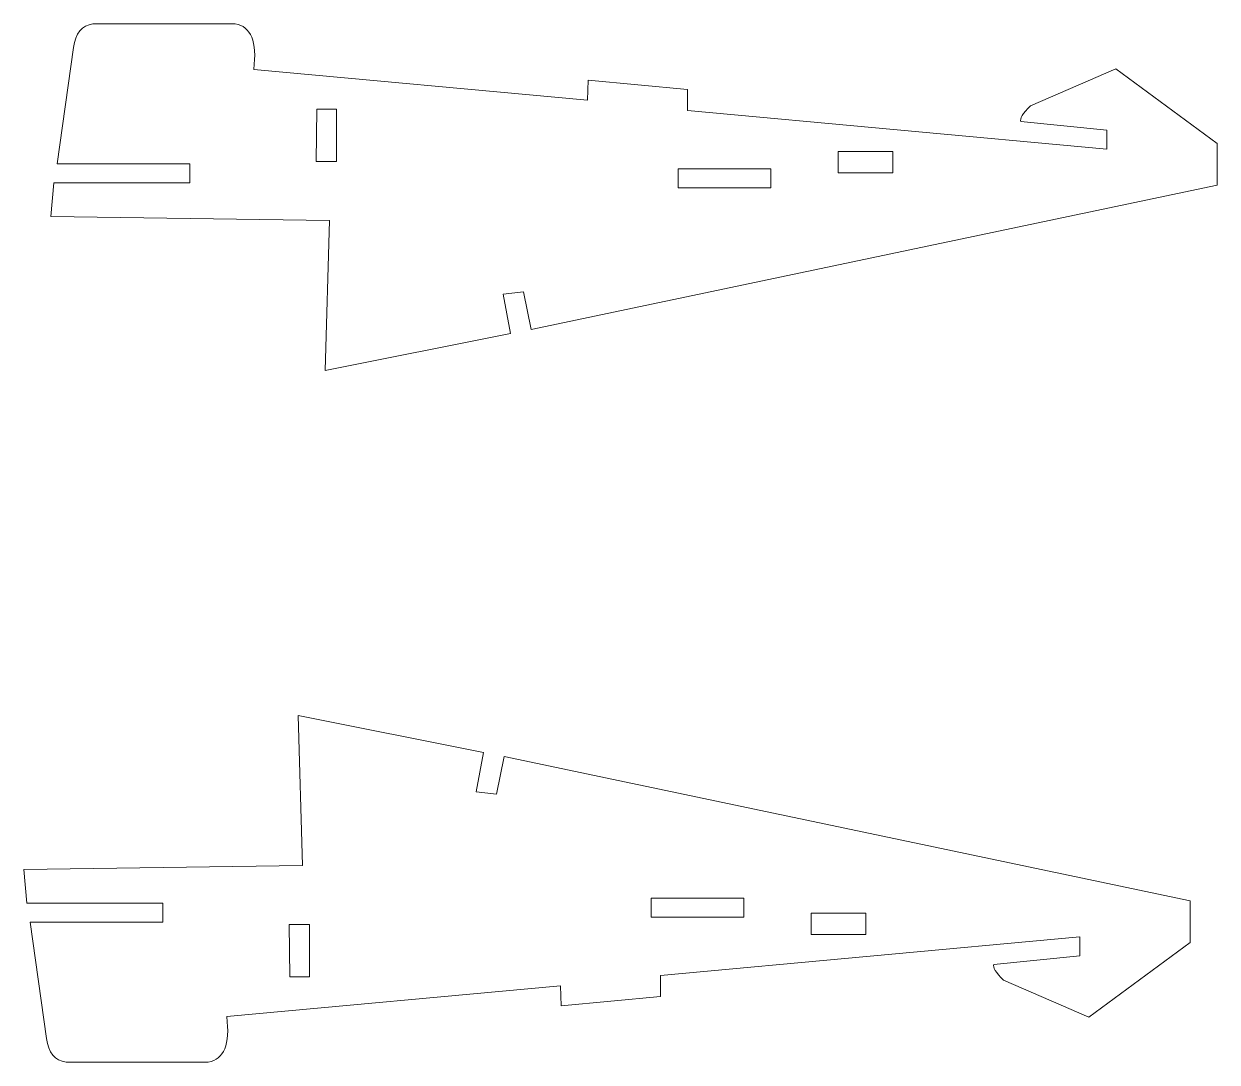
# Model space of a CAD drawing. Header units: centimetres. Extents: x -92 to 97, y -48 to 116.
import ezdxf

# ---------------------------------------------------------------- set-up
doc = ezdxf.new("R2010")
doc.units = ezdxf.units.CM
doc.header["$MEASUREMENT"] = 0
doc.layers.add('Capa 1', color=7, linetype='Continuous')

msp = doc.modelspace()

# ---------------------------------------------------------------- linework, layer by layer
at = {"layer": 'Capa 1', "lineweight": 20}
for points, knots in [([(-86.71, 94.1), (-86.71, 94.1), (-84.13, 112.5), (-84.13, 112.5), (-84.13, 112.5), (-83.79, 114.75), (-82.76, 115.99), (-81.02, 116.24)], [0, 0, 0, 0, 0.333333, 0.333333, 0.333333, 0.333333, 1, 1, 1, 1]), ([(65.81, 100.77), (65.81, 100.77), (79.42, 99.43), (79.42, 99.43), (79.42, 99.43), (79.42, 99.43), (79.42, 96.41), (79.42, 96.41), (79.42, 96.41), (79.42, 96.41), (13.07, 102.54), (13.07, 102.54), (13.07, 102.54), (13.07, 102.54), (13.07, 105.83), (13.07, 105.83), (13.07, 105.83), (13.07, 105.83), (-2.67, 107.35), (-2.67, 107.35), (-2.67, 107.35), (-2.67, 107.35), (-2.76, 104.14), (-2.76, 104.14), (-2.76, 104.14), (-2.76, 104.14), (-55.58, 109.04), (-55.58, 109.04)], [0, 0, 0, 0, 0.125, 0.125, 0.125, 0.125, 0.25, 0.25, 0.25, 0.25, 0.375, 0.375, 0.375, 0.375, 0.5, 0.5, 0.5, 0.5, 0.625, 0.625, 0.625, 0.625, 0.75, 0.75, 0.75, 0.75, 1, 1, 1, 1]), ([(-14.94, 67.24), (-14.94, 67.24), (-16.1, 73.46), (-16.1, 73.46), (-16.1, 73.46), (-16.1, 73.46), (-12.9, 73.82), (-12.9, 73.82), (-12.9, 73.82), (-12.9, 73.82), (-11.71, 67.88), (-11.71, 67.88), (-11.71, 67.88), (-11.71, 67.88), (96.85, 90.72), (96.85, 90.72), (96.85, 90.72), (96.85, 90.72), (96.85, 97.3), (96.85, 97.3), (96.85, 97.3), (96.85, 97.3), (80.84, 109.12), (80.84, 109.12), (80.84, 109.12), (80.84, 109.12), (67.32, 103.26), (67.32, 103.26), (67.32, 103.26), (66.08, 102.03), (65.58, 101.2), (65.81, 100.77)], [0, 0, 0, 0, 0.111111, 0.111111, 0.111111, 0.111111, 0.222222, 0.222222, 0.222222, 0.222222, 0.333333, 0.333333, 0.333333, 0.333333, 0.444444, 0.444444, 0.444444, 0.444444, 0.555556, 0.555556, 0.555556, 0.555556, 0.666667, 0.666667, 0.666667, 0.666667, 0.777778, 0.777778, 0.777778, 0.777778, 1, 1, 1, 1]), ([(-45.62, 102.72), (-44.57, 102.72), (-43.51, 102.72), (-42.51, 102.72), (-42.51, 102.72), (-42.51, 102.72), (-42.51, 94.45), (-42.51, 94.45), (-42.51, 94.45), (-42.51, 94.45), (-45.71, 94.45), (-45.71, 94.45), (-45.71, 94.45), (-45.71, 94.45), (-45.62, 102.72), (-45.62, 102.72)], [0, 0, 0, 0, 0.2, 0.2, 0.2, 0.2, 0.4, 0.4, 0.4, 0.4, 0.6, 0.6, 0.6, 0.6, 1, 1, 1, 1]), ([(45.53, 92.67), (45.53, 92.67), (45.53, 96.05), (45.53, 96.05), (45.53, 96.05), (45.53, 96.05), (36.91, 96.05), (36.91, 96.05), (36.91, 96.05), (36.91, 96.05), (36.91, 92.67), (36.91, 92.67), (36.91, 92.67), (36.91, 92.67), (45.53, 92.67), (45.53, 92.67)], [0, 0, 0, 0, 0.2, 0.2, 0.2, 0.2, 0.4, 0.4, 0.4, 0.4, 0.6, 0.6, 0.6, 0.6, 1, 1, 1, 1]), ([(-87.69, 85.74), (-87.69, 85.74), (-87.24, 91.07), (-87.24, 91.07), (-87.24, 91.07), (-87.24, 91.07), (-65.72, 91.07), (-65.72, 91.07), (-65.72, 91.07), (-65.72, 91.07), (-65.72, 94.1), (-65.72, 94.1), (-65.72, 94.1), (-65.72, 94.1), (-86.71, 94.1), (-86.71, 94.1)], [0, 0, 0, 0, 0.2, 0.2, 0.2, 0.2, 0.4, 0.4, 0.4, 0.4, 0.6, 0.6, 0.6, 0.6, 1, 1, 1, 1]), ([(11.56, 93.29), (11.56, 93.29), (26.24, 93.29), (26.24, 93.29), (26.24, 93.29), (26.24, 93.29), (26.24, 90.27), (26.24, 90.27), (26.24, 90.27), (26.24, 90.27), (11.56, 90.27), (11.56, 90.27), (11.56, 90.27), (11.56, 90.27), (11.56, 93.29), (11.56, 93.29)], [0, 0, 0, 0, 0.2, 0.2, 0.2, 0.2, 0.4, 0.4, 0.4, 0.4, 0.6, 0.6, 0.6, 0.6, 1, 1, 1, 1]), ([(-87.69, 85.74), (-87.69, 85.74), (-43.58, 85.11), (-43.58, 85.11), (-43.58, 85.11), (-43.58, 85.11), (-44.29, 61.37), (-44.29, 61.37), (-44.29, 61.37), (-44.29, 61.37), (-14.94, 67.24), (-14.94, 67.24)], [0, 0, 0, 0, 0.25, 0.25, 0.25, 0.25, 0.5, 0.5, 0.5, 0.5, 1, 1, 1, 1]), ([(-91.96, -17.61), (-91.96, -17.61), (-47.85, -16.98), (-47.85, -16.98), (-47.85, -16.98), (-47.85, -16.98), (-48.56, 6.76), (-48.56, 6.76), (-48.56, 6.76), (-48.56, 6.76), (-19.21, 0.89), (-19.21, 0.89)], [0, 0, 0, 0, 0.25, 0.25, 0.25, 0.25, 0.5, 0.5, 0.5, 0.5, 1, 1, 1, 1]), ([(-19.21, 0.89), (-19.21, 0.89), (-20.37, -5.33), (-20.37, -5.33), (-20.37, -5.33), (-20.37, -5.33), (-17.16, -5.69), (-17.16, -5.69), (-17.16, -5.69), (-17.16, -5.69), (-15.98, 0.25), (-15.98, 0.25), (-15.98, 0.25), (-15.98, 0.25), (92.58, -22.59), (92.58, -22.59), (92.58, -22.59), (92.58, -22.59), (92.58, -29.17), (92.58, -29.17), (92.58, -29.17), (92.58, -29.17), (76.57, -40.99), (76.57, -40.99), (76.57, -40.99), (76.57, -40.99), (63.05, -35.13), (63.05, -35.13), (63.05, -35.13), (61.81, -33.9), (61.31, -33.07), (61.54, -32.64)], [0, 0, 0, 0, 0.111111, 0.111111, 0.111111, 0.111111, 0.222222, 0.222222, 0.222222, 0.222222, 0.333333, 0.333333, 0.333333, 0.333333, 0.444444, 0.444444, 0.444444, 0.444444, 0.555556, 0.555556, 0.555556, 0.555556, 0.666667, 0.666667, 0.666667, 0.666667, 0.777778, 0.777778, 0.777778, 0.777778, 1, 1, 1, 1]), ([(-91.96, -17.61), (-91.96, -17.61), (-91.51, -22.94), (-91.51, -22.94), (-91.51, -22.94), (-91.51, -22.94), (-69.99, -22.94), (-69.99, -22.94), (-69.99, -22.94), (-69.99, -22.94), (-69.99, -25.97), (-69.99, -25.97), (-69.99, -25.97), (-69.99, -25.97), (-90.98, -25.97), (-90.98, -25.97)], [0, 0, 0, 0, 0.2, 0.2, 0.2, 0.2, 0.4, 0.4, 0.4, 0.4, 0.6, 0.6, 0.6, 0.6, 1, 1, 1, 1]), ([(7.29, -25.16), (7.29, -25.16), (21.97, -25.16), (21.97, -25.16), (21.97, -25.16), (21.97, -25.16), (21.97, -22.14), (21.97, -22.14), (21.97, -22.14), (21.97, -22.14), (7.29, -22.14), (7.29, -22.14), (7.29, -22.14), (7.29, -22.14), (7.29, -25.16), (7.29, -25.16)], [0, 0, 0, 0, 0.2, 0.2, 0.2, 0.2, 0.4, 0.4, 0.4, 0.4, 0.6, 0.6, 0.6, 0.6, 1, 1, 1, 1]), ([(41.26, -24.54), (41.26, -24.54), (41.26, -27.92), (41.26, -27.92), (41.26, -27.92), (41.26, -27.92), (32.64, -27.92), (32.64, -27.92), (32.64, -27.92), (32.64, -27.92), (32.64, -24.54), (32.64, -24.54), (32.64, -24.54), (32.64, -24.54), (41.26, -24.54), (41.26, -24.54)], [0, 0, 0, 0, 0.2, 0.2, 0.2, 0.2, 0.4, 0.4, 0.4, 0.4, 0.6, 0.6, 0.6, 0.6, 1, 1, 1, 1]), ([(-90.98, -25.97), (-90.98, -25.97), (-88.4, -44.37), (-88.4, -44.37), (-88.4, -44.37), (-88.06, -46.62), (-87.03, -47.86), (-85.29, -48.11)], [0, 0, 0, 0, 0.333333, 0.333333, 0.333333, 0.333333, 1, 1, 1, 1]), ([(-49.89, -34.59), (-48.84, -34.59), (-47.78, -34.59), (-46.78, -34.59), (-46.78, -34.59), (-46.78, -34.59), (-46.78, -26.32), (-46.78, -26.32), (-46.78, -26.32), (-46.78, -26.32), (-49.98, -26.32), (-49.98, -26.32), (-49.98, -26.32), (-49.98, -26.32), (-49.89, -34.59), (-49.89, -34.59)], [0, 0, 0, 0, 0.2, 0.2, 0.2, 0.2, 0.4, 0.4, 0.4, 0.4, 0.6, 0.6, 0.6, 0.6, 1, 1, 1, 1]), ([(61.54, -32.64), (61.54, -32.64), (75.15, -31.3), (75.15, -31.3), (75.15, -31.3), (75.15, -31.3), (75.15, -28.28), (75.15, -28.28), (75.15, -28.28), (75.15, -28.28), (8.8, -34.41), (8.8, -34.41), (8.8, -34.41), (8.8, -34.41), (8.8, -37.7), (8.8, -37.7), (8.8, -37.7), (8.8, -37.7), (-6.94, -39.22), (-6.94, -39.22), (-6.94, -39.22), (-6.94, -39.22), (-7.03, -36.01), (-7.03, -36.01), (-7.03, -36.01), (-7.03, -36.01), (-59.85, -40.91), (-59.85, -40.91)], [0, 0, 0, 0, 0.125, 0.125, 0.125, 0.125, 0.25, 0.25, 0.25, 0.25, 0.375, 0.375, 0.375, 0.375, 0.5, 0.5, 0.5, 0.5, 0.625, 0.625, 0.625, 0.625, 0.75, 0.75, 0.75, 0.75, 1, 1, 1, 1])]:
    msp.add_open_spline(points, degree=3, knots=knots, dxfattribs=at)
for points in [[(-81.02, 116.24), (-81.02, 116.24), (-58.52, 116.24), (-58.52, 116.24)], [(-58.52, 116.24), (-56.01, 115.82), (-55.03, 113.42), (-55.58, 109.04)], [(-62.79, -48.11), (-60.28, -47.69), (-59.3, -45.29), (-59.85, -40.91)], [(-85.29, -48.11), (-85.29, -48.11), (-62.79, -48.11), (-62.79, -48.11)]]:
    msp.add_open_spline(points, degree=3, dxfattribs=at)

doc.saveas('drawing.dxf')
